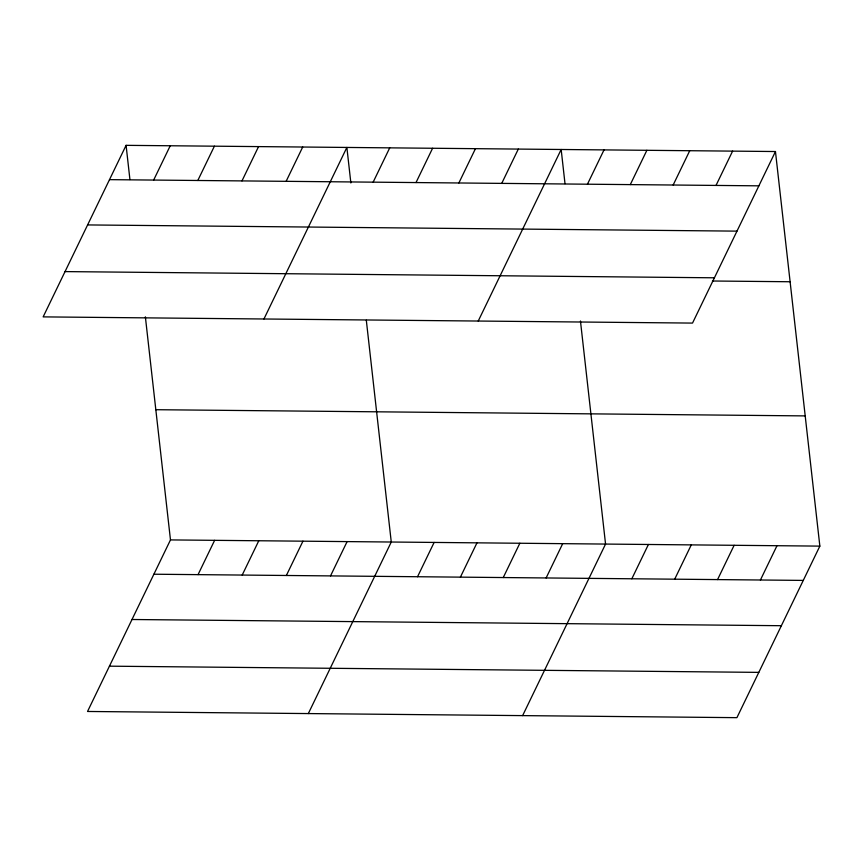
<?xml version="1.0" encoding="UTF-8"?>
<svg xmlns="http://www.w3.org/2000/svg" width="863" height="863" viewBox="0 0 863 863"><rect width="100%" height="100%" fill="white"/><g stroke="black" fill="none" stroke-linecap="round" stroke-linejoin="round"><path stroke-width="1.29" d="M126.084 145.34L43.15 316.883L692.525 323.086L775.459 151.532L126.084 145.34L129.925 179.536M153.657 180.065L170.238 145.761M197.81 180.486L214.402 146.181M241.974 180.906L258.555 146.602M286.128 181.327L302.708 147.023M263.938 318.997L346.872 147.444L350.863 182.956M145.372 316.829L170.475 539.914L87.541 711.468L736.916 717.66L819.85 546.117L775.459 151.532M373.15 182.158L389.731 147.853M198.048 574.639L214.628 540.335M416.009 182.568L432.59 148.263M242.201 575.06L258.792 540.756M458.868 182.978L475.448 148.673M286.365 575.481L302.945 541.177M501.727 183.388L518.307 149.083M330.518 575.901L347.109 541.597M478.231 321.047L561.166 149.493L565.006 183.69M308.328 713.572L391.263 542.018L366.311 320.227M587.444 184.207L604.024 149.903M417.541 576.732L434.121 542.428M630.303 184.606L646.883 150.302M460.4 577.142L476.98 542.838M673.162 185.016L689.742 150.712M503.258 577.552L519.839 543.248M716.02 185.426L732.601 151.122M546.117 577.962L562.698 543.658M522.622 715.621L605.556 544.068L580.454 320.982M631.835 578.782L648.415 544.477M674.693 579.192L691.274 544.887M717.552 579.602L734.133 545.297M760.411 580.012L776.991 545.707M109.504 179.644L758.879 185.836M87.605 224.93L736.98 231.133M65.049 271.597L714.424 277.8M712.428 281.004L790.109 281.748M155.825 409.698L805.201 415.901M170.475 539.914L819.85 546.117M153.894 574.219L803.27 580.411M131.996 619.505L781.371 625.707M109.439 666.171L758.814 672.374"/></g></svg>
